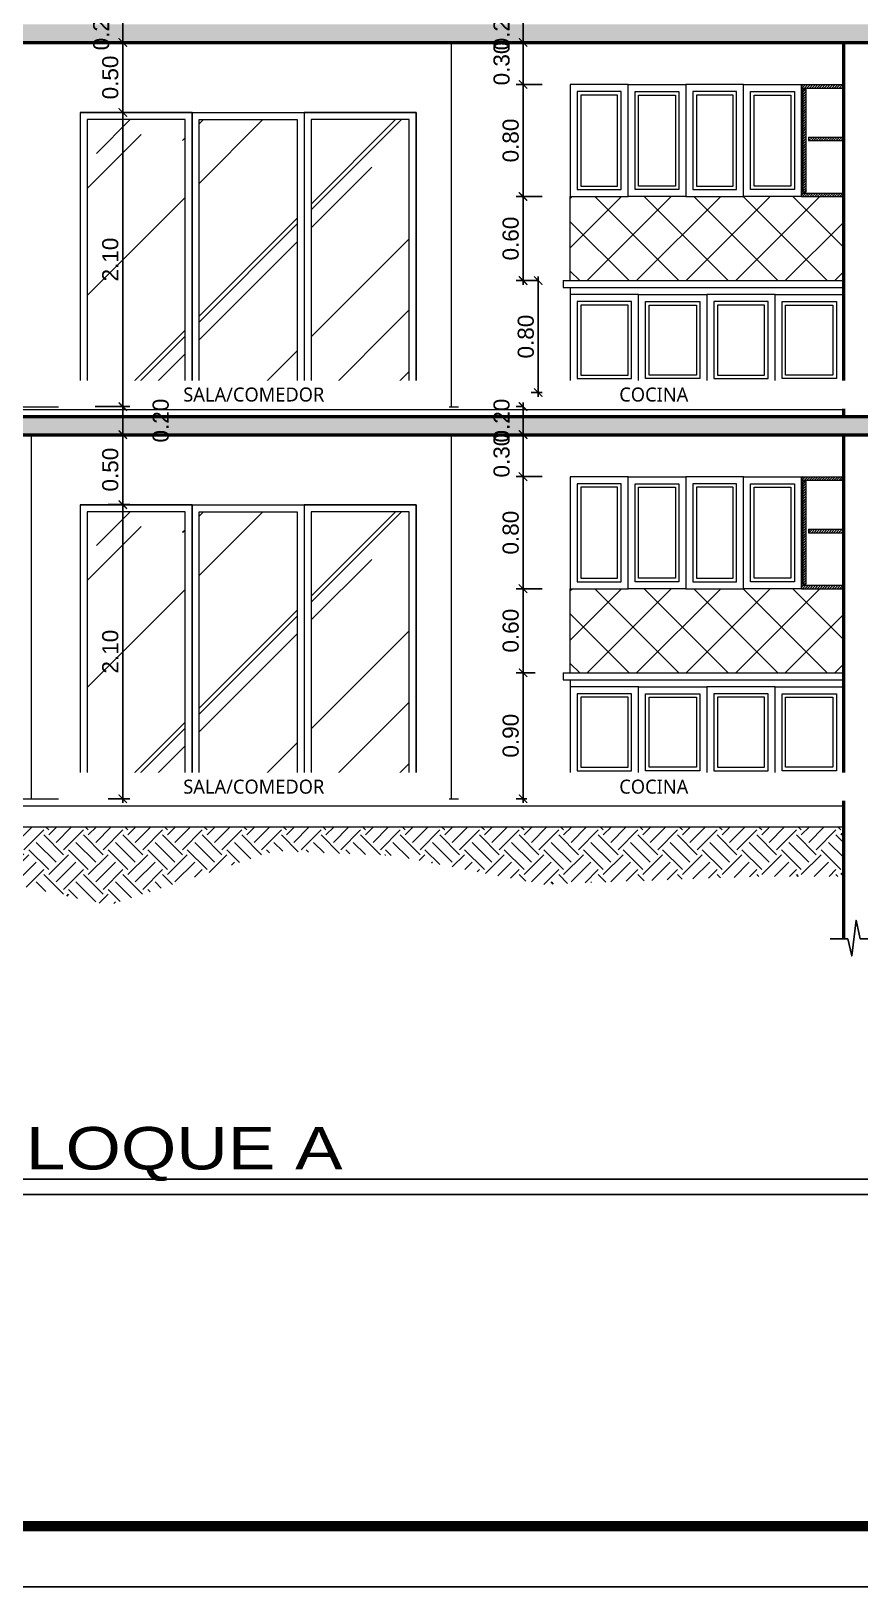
# Model space of a CAD drawing. Header units: feet. Extents: x -417 to 46, y -646 to -218.
# Drawn here: x -77.13 to -71.21, y -410.78 to -399.67 of the extents above; entities that cross this region are included whole.
import ezdxf

# ---------------------------------------------------------------- set-up
doc = ezdxf.new("R2010")
doc.units = ezdxf.units.FT
doc.header["$MEASUREMENT"] = 0
doc.layers.add('CRISTAL', color=7, linetype='Continuous', true_color=0x0061c2)
for name, color, linetype in [('DIM', 10, 'Continuous'), ('MARCO', 7, 'Continuous'), ('RELLENO', 8, 'Continuous'), ('textos', 7, 'Continuous'), ('TEXXT', 8, 'Continuous')]:
    doc.layers.add(name, color=color, linetype=linetype)
for name, color, linetype, lineweight in [('DIM-COTAS', 1, 'Continuous', 5), ('MB', 2, 'Continuous', 20), ('muros', 4, 'Continuous', 50), ('Piso', 8, 'Continuous', 9), ('PUERTA', 8, 'Continuous', 9), ('TXT', 2, 'Continuous', 9)]:
    doc.layers.add(name, color=color, linetype=linetype, lineweight=lineweight)
doc.styles.add('ads', font='trebuc.ttf', dxfattribs={"height": 0.14})
doc.styles.add('DAMIAN', font='arial.ttf', dxfattribs={"height": 0.12})
doc.styles.get("Standard").update_dxf_attribs({"font": 'arial.ttf', "height": 0.115})
doc.dimstyles.new('KEILY', dxfattribs={"dimtxt": 0.115, "dimasz": 0.06, "dimexe": 0.05, "dimexo": 0.2, "dimgap": 0.03, "dimtad": 1, "dimzin": 1, "dimdsep": 46, "dimtxsty": 'Standard', "dimblk": 'ARCHTICK', "dimcen": 2.5, "dimdle": 0.03, "dimclrd": 256, "dimclre": 256, "dimclrt": 7, "dimadec": 0, "dimazin": 0, "dimtfac": 1, "dimtmove": 2, "dimatfit": 3, "dimfxl": 0.2, "dimfxlon": 1, "dimtolj": 1, "dimtzin": 1, "dimarcsym": 0})
pattern_1 = [(45, (115.434665, -170.756062), (-0.00883883476, 0.00883883476), [])]
pattern_2 = [(45, (115.4347, -170.7561), (0.848528, 2.2627417), [15, -2, 5, -1]), (45, (116.0216, -169.462), (-1.647559, 0.233345), [3, -0.33, 6, -0.75]), (45, (115.1872, -169.8015), (3.2031937, 4.1507168), [8, -1.4, 4, -1])]
pattern_3 = [(45, (115.434665, -167.956062), (-0.00883883476, 0.00883883476), [])]
pattern_4 = [(45, (115.4347, -167.9561), (0.848528, 2.2627417), [15, -2, 5, -1]), (45, (116.0216, -166.662), (-1.647559, 0.233345), [3, -0.33, 6, -0.75]), (45, (115.1872, -167.0015), (3.2031937, 4.1507168), [8, -1.4, 4, -1])]

# ---------------------------------------------------------------- blocks, each defined once
blk = doc.blocks.new('_ArchTick')
at = {"layer": 'DIM-COTAS', "color": 0, "const_width": 0.15}
blk.add_lwpolyline([(-0.5, -0.5), (0.5, 0.5)], dxfattribs=at)
blk = doc.blocks.new('*D2638')
at = {"layer": 'Defpoints', "color": 0, "transparency": 16777216}
for p in [(-76.78, -403.051), (-76.475, -403.051), (-76.78, -405.151)]:
    blk.add_point(p, dxfattribs=at)
at = {"layer": 'DIM', "lineweight": -2, "transparency": 16777216}
for p, q in [((-76.475, -405.181), (-76.475, -403.021)), ((-76.58, -403.051), (-76.425, -403.051)), ((-76.58, -405.151), (-76.425, -405.151))]:
    blk.add_line(p, q, dxfattribs=at)
at = {"layer": 'DIM', "lineweight": -2, "transparency": 16777216, "xscale": 0.06, "yscale": 0.06, "zscale": 0.06}
for p, rotation in [((-76.475, -403.051), 90), ((-76.475, -405.151), 270)]:
    blk.add_blockref('_ArchTick', p, dxfattribs=dict(at, rotation=rotation))
at = {"layer": 'DIM', "color": 7, "transparency": 16777216, "insert": (-76.564, -404.101), "char_height": 0.115, "attachment_point": 5, "rotation": 90}
blk.add_mtext('\\A1;2.10', dxfattribs=at)
blk = doc.blocks.new('*D2639')
at = {"layer": 'Defpoints', "color": 0, "transparency": 16777216}
for p in [(-76.846, -402.551), (-76.475, -402.551), (-76.78, -403.051)]:
    blk.add_point(p, dxfattribs=at)
at = {"layer": 'DIM', "lineweight": -2, "transparency": 16777216}
for p, q in [((-76.646, -402.551), (-76.425, -402.551)), ((-76.475, -403.081), (-76.475, -402.521)), ((-76.58, -403.051), (-76.425, -403.051))]:
    blk.add_line(p, q, dxfattribs=at)
at = {"layer": 'DIM', "lineweight": -2, "transparency": 16777216, "xscale": 0.06, "yscale": 0.06, "zscale": 0.06}
for p, rotation in [((-76.475, -402.551), 90), ((-76.475, -403.051), 270)]:
    blk.add_blockref('_ArchTick', p, dxfattribs=dict(at, rotation=rotation))
at = {"layer": 'DIM', "color": 7, "transparency": 16777216, "insert": (-76.564, -402.801), "char_height": 0.115, "attachment_point": 5, "rotation": 90}
blk.add_mtext('\\A1;0.50', dxfattribs=at)
blk = doc.blocks.new('*D2640')
at = {"layer": 'Defpoints', "color": 0, "transparency": 16777216}
for p in [(-76.873, -402.351), (-76.475, -402.351), (-76.846, -402.551)]:
    blk.add_point(p, dxfattribs=at)
at = {"layer": 'DIM', "lineweight": -2, "transparency": 16777216}
for p, q in [((-76.673, -402.351), (-76.425, -402.351)), ((-76.475, -402.581), (-76.475, -402.321)), ((-76.646, -402.551), (-76.425, -402.551))]:
    blk.add_line(p, q, dxfattribs=at)
at = {"layer": 'DIM', "lineweight": -2, "transparency": 16777216, "xscale": 0.06, "yscale": 0.06, "zscale": 0.06}
for p, rotation in [((-76.475, -402.351), 90), ((-76.475, -402.551), 270)]:
    blk.add_blockref('_ArchTick', p, dxfattribs=dict(at, rotation=rotation))
at = {"layer": 'DIM', "color": 7, "transparency": 16777216, "insert": (-76.204, -402.451), "char_height": 0.115, "attachment_point": 5, "rotation": 90}
blk.add_mtext('\\A1;0.20', dxfattribs=at)
blk = doc.blocks.new('*D2641')
at = {"layer": 'Defpoints', "color": 0, "transparency": 16777216}
for p in [(-76.475, -400.251), (-75.98, -400.251), (-76.873, -402.351)]:
    blk.add_point(p, dxfattribs=at)
at = {"layer": 'DIM', "lineweight": -2, "transparency": 16777216}
for p, q in [((-76.475, -402.381), (-76.475, -400.221)), ((-76.275, -400.251), (-76.525, -400.251)), ((-76.673, -402.351), (-76.425, -402.351))]:
    blk.add_line(p, q, dxfattribs=at)
at = {"layer": 'DIM', "lineweight": -2, "transparency": 16777216, "xscale": 0.06, "yscale": 0.06, "zscale": 0.06}
for p, rotation in [((-76.475, -400.251), 90), ((-76.475, -402.351), 270)]:
    blk.add_blockref('_ArchTick', p, dxfattribs=dict(at, rotation=rotation))
at = {"layer": 'DIM', "color": 7, "transparency": 16777216, "insert": (-76.564, -401.301), "char_height": 0.115, "attachment_point": 5, "rotation": 90}
blk.add_mtext('\\A1;2.10', dxfattribs=at)
blk = doc.blocks.new('*D2642')
at = {"layer": 'Defpoints', "color": 0, "transparency": 16777216}
for p in [(-76.475, -399.751), (-76.221, -399.751), (-75.98, -400.251)]:
    blk.add_point(p, dxfattribs=at)
at = {"layer": 'DIM', "lineweight": -2, "transparency": 16777216}
for p, q in [((-76.421, -399.751), (-76.525, -399.751)), ((-76.475, -400.281), (-76.475, -399.721)), ((-76.275, -400.251), (-76.525, -400.251))]:
    blk.add_line(p, q, dxfattribs=at)
at = {"layer": 'DIM', "lineweight": -2, "transparency": 16777216, "xscale": 0.06, "yscale": 0.06, "zscale": 0.06}
for p, rotation in [((-76.475, -399.751), 90), ((-76.475, -400.251), 270)]:
    blk.add_blockref('_ArchTick', p, dxfattribs=dict(at, rotation=rotation))
at = {"layer": 'DIM', "color": 7, "transparency": 16777216, "insert": (-76.564, -400.001), "char_height": 0.115, "attachment_point": 5, "rotation": 90}
blk.add_mtext('\\A1;0.50', dxfattribs=at)
blk = doc.blocks.new('*D2653')
at = {"layer": 'Defpoints', "color": 0, "transparency": 16777216}
for p in [(-76.475, -399.551), (-76.252, -399.551), (-76.221, -399.751)]:
    blk.add_point(p, dxfattribs=at)
at = {"layer": 'DIM', "lineweight": -2, "transparency": 16777216}
for p, q in [((-76.452, -399.551), (-76.525, -399.551)), ((-76.475, -399.781), (-76.475, -399.521)), ((-76.421, -399.751), (-76.525, -399.751))]:
    blk.add_line(p, q, dxfattribs=at)
at = {"layer": 'DIM', "lineweight": -2, "transparency": 16777216, "xscale": 0.06, "yscale": 0.06, "zscale": 0.06}
for p, rotation in [((-76.475, -399.551), 90), ((-76.475, -399.751), 270)]:
    blk.add_blockref('_ArchTick', p, dxfattribs=dict(at, rotation=rotation))
at = {"layer": 'DIM', "color": 7, "transparency": 16777216, "insert": (-76.629, -399.651), "char_height": 0.115, "attachment_point": 5, "rotation": 90}
blk.add_mtext('\\A1;0.20', dxfattribs=at)
blk = doc.blocks.new('*D2661')
at = {"layer": 'Defpoints', "color": 0, "transparency": 16777216}
for p in [(-73.617, -404.251), (-73.33, -404.251), (-73.39, -405.151)]:
    blk.add_point(p, dxfattribs=at)
at = {"layer": 'DIM', "lineweight": -2, "transparency": 16777216}
for p, q in [((-73.617, -405.181), (-73.617, -404.221)), ((-73.53, -404.251), (-73.667, -404.251)), ((-73.59, -405.151), (-73.667, -405.151))]:
    blk.add_line(p, q, dxfattribs=at)
at = {"layer": 'DIM', "lineweight": -2, "transparency": 16777216, "xscale": 0.06, "yscale": 0.06, "zscale": 0.06}
for p, rotation in [((-73.617, -404.251), 90), ((-73.617, -405.151), 270)]:
    blk.add_blockref('_ArchTick', p, dxfattribs=dict(at, rotation=rotation))
at = {"layer": 'DIM', "color": 7, "transparency": 16777216, "insert": (-73.705, -404.701), "char_height": 0.115, "attachment_point": 5, "rotation": 90}
blk.add_mtext('\\A1;0.90', dxfattribs=at)
blk = doc.blocks.new('*D2662')
at = {"layer": 'Defpoints', "color": 0, "transparency": 16777216}
for p in [(-73.617, -403.651), (-73.28, -403.651), (-73.33, -404.251)]:
    blk.add_point(p, dxfattribs=at)
at = {"layer": 'DIM', "lineweight": -2, "transparency": 16777216}
for p, q in [((-73.48, -403.651), (-73.667, -403.651)), ((-73.617, -404.281), (-73.617, -403.621)), ((-73.53, -404.251), (-73.667, -404.251))]:
    blk.add_line(p, q, dxfattribs=at)
at = {"layer": 'DIM', "lineweight": -2, "transparency": 16777216, "xscale": 0.06, "yscale": 0.06, "zscale": 0.06}
for p, rotation in [((-73.617, -403.651), 90), ((-73.617, -404.251), 270)]:
    blk.add_blockref('_ArchTick', p, dxfattribs=dict(at, rotation=rotation))
at = {"layer": 'DIM', "color": 7, "transparency": 16777216, "insert": (-73.705, -403.951), "char_height": 0.115, "attachment_point": 5, "rotation": 90}
blk.add_mtext('\\A1;0.60', dxfattribs=at)
blk = doc.blocks.new('*D2663')
at = {"layer": 'Defpoints', "color": 0, "transparency": 16777216}
for p in [(-73.617, -402.851), (-73.28, -402.851), (-73.28, -403.651)]:
    blk.add_point(p, dxfattribs=at)
at = {"layer": 'DIM', "lineweight": -2, "transparency": 16777216}
for p, q in [((-73.48, -402.851), (-73.667, -402.851)), ((-73.617, -403.681), (-73.617, -402.821)), ((-73.48, -403.651), (-73.667, -403.651))]:
    blk.add_line(p, q, dxfattribs=at)
at = {"layer": 'DIM', "lineweight": -2, "transparency": 16777216, "xscale": 0.06, "yscale": 0.06, "zscale": 0.06}
for p, rotation in [((-73.617, -402.851), 90), ((-73.617, -403.651), 270)]:
    blk.add_blockref('_ArchTick', p, dxfattribs=dict(at, rotation=rotation))
at = {"layer": 'DIM', "color": 7, "transparency": 16777216, "insert": (-73.705, -403.251), "char_height": 0.115, "attachment_point": 5, "rotation": 90}
blk.add_mtext('\\A1;0.80', dxfattribs=at)
blk = doc.blocks.new('*D2664')
at = {"layer": 'Defpoints', "color": 0, "transparency": 16777216}
for p in [(-73.617, -402.551), (-73.469, -402.551), (-73.28, -402.851)]:
    blk.add_point(p, dxfattribs=at)
at = {"layer": 'DIM', "lineweight": -2, "transparency": 16777216}
for p, q in [((-73.617, -402.551), (-73.667, -402.551)), ((-73.617, -402.881), (-73.617, -402.521)), ((-73.48, -402.851), (-73.667, -402.851))]:
    blk.add_line(p, q, dxfattribs=at)
at = {"layer": 'DIM', "lineweight": -2, "transparency": 16777216, "xscale": 0.06, "yscale": 0.06, "zscale": 0.06}
for p, rotation in [((-73.617, -402.551), 90), ((-73.617, -402.851), 270)]:
    blk.add_blockref('_ArchTick', p, dxfattribs=dict(at, rotation=rotation))
at = {"layer": 'DIM', "color": 7, "transparency": 16777216, "insert": (-73.77, -402.701), "char_height": 0.115, "attachment_point": 5, "rotation": 90}
blk.add_mtext('\\A1;0.30', dxfattribs=at)
blk = doc.blocks.new('*D2665')
at = {"layer": 'Defpoints', "color": 0, "transparency": 16777216}
for p in [(-73.617, -402.351), (-73.438, -402.351), (-73.469, -402.551)]:
    blk.add_point(p, dxfattribs=at)
at = {"layer": 'DIM', "lineweight": -2, "transparency": 16777216}
for p, q in [((-73.617, -402.351), (-73.667, -402.351)), ((-73.617, -402.581), (-73.617, -402.321)), ((-73.617, -402.551), (-73.667, -402.551))]:
    blk.add_line(p, q, dxfattribs=at)
at = {"layer": 'DIM', "lineweight": -2, "transparency": 16777216, "xscale": 0.06, "yscale": 0.06, "zscale": 0.06}
for p, rotation in [((-73.617, -402.351), 90), ((-73.617, -402.551), 270)]:
    blk.add_blockref('_ArchTick', p, dxfattribs=dict(at, rotation=rotation))
at = {"layer": 'DIM', "color": 7, "transparency": 16777216, "insert": (-73.77, -402.451), "char_height": 0.115, "attachment_point": 5, "rotation": 90}
blk.add_mtext('\\A1;0.20', dxfattribs=at)
blk = doc.blocks.new('*D2666')
at = {"layer": 'Defpoints', "color": 0, "transparency": 16777216}
for p in [(-73.508, -401.451), (-73.33, -401.451), (-73.28, -402.251)]:
    blk.add_point(p, dxfattribs=at)
at = {"layer": 'DIM', "lineweight": -2, "transparency": 16777216}
for p, q in [((-73.508, -401.451), (-73.558, -401.451)), ((-73.508, -402.281), (-73.508, -401.421)), ((-73.48, -402.251), (-73.558, -402.251))]:
    blk.add_line(p, q, dxfattribs=at)
at = {"layer": 'DIM', "lineweight": -2, "transparency": 16777216, "xscale": 0.06, "yscale": 0.06, "zscale": 0.06}
for p, rotation in [((-73.508, -401.451), 90), ((-73.508, -402.251), 270)]:
    blk.add_blockref('_ArchTick', p, dxfattribs=dict(at, rotation=rotation))
at = {"layer": 'DIM', "color": 7, "transparency": 16777216, "insert": (-73.597, -401.851), "char_height": 0.115, "attachment_point": 5, "rotation": 90}
blk.add_mtext('\\A1;0.80', dxfattribs=at)
blk = doc.blocks.new('*D2667')
at = {"layer": 'Defpoints', "color": 0, "transparency": 16777216}
for p in [(-73.617, -400.851), (-73.28, -400.851), (-73.33, -401.451)]:
    blk.add_point(p, dxfattribs=at)
at = {"layer": 'DIM', "lineweight": -2, "transparency": 16777216}
for p, q in [((-73.48, -400.851), (-73.667, -400.851)), ((-73.617, -401.481), (-73.617, -400.821)), ((-73.53, -401.451), (-73.667, -401.451))]:
    blk.add_line(p, q, dxfattribs=at)
at = {"layer": 'DIM', "lineweight": -2, "transparency": 16777216, "xscale": 0.06, "yscale": 0.06, "zscale": 0.06}
for p, rotation in [((-73.617, -400.851), 90), ((-73.617, -401.451), 270)]:
    blk.add_blockref('_ArchTick', p, dxfattribs=dict(at, rotation=rotation))
at = {"layer": 'DIM', "color": 7, "transparency": 16777216, "insert": (-73.705, -401.151), "char_height": 0.115, "attachment_point": 5, "rotation": 90}
blk.add_mtext('\\A1;0.60', dxfattribs=at)
blk = doc.blocks.new('*D2668')
at = {"layer": 'Defpoints', "color": 0, "transparency": 16777216}
for p in [(-73.617, -400.051), (-73.28, -400.051), (-73.28, -400.851)]:
    blk.add_point(p, dxfattribs=at)
at = {"layer": 'DIM', "lineweight": -2, "transparency": 16777216}
for p, q in [((-73.617, -400.881), (-73.617, -400.021)), ((-73.48, -400.051), (-73.667, -400.051)), ((-73.48, -400.851), (-73.667, -400.851))]:
    blk.add_line(p, q, dxfattribs=at)
at = {"layer": 'DIM', "lineweight": -2, "transparency": 16777216, "xscale": 0.06, "yscale": 0.06, "zscale": 0.06}
for p, rotation in [((-73.617, -400.051), 90), ((-73.617, -400.851), 270)]:
    blk.add_blockref('_ArchTick', p, dxfattribs=dict(at, rotation=rotation))
at = {"layer": 'DIM', "color": 7, "transparency": 16777216, "insert": (-73.705, -400.451), "char_height": 0.115, "attachment_point": 5, "rotation": 90}
blk.add_mtext('\\A1;0.80', dxfattribs=at)
blk = doc.blocks.new('*D2669')
at = {"layer": 'Defpoints', "color": 0, "transparency": 16777216}
for p in [(-73.617, -399.751), (-73.37, -399.751), (-73.28, -400.051)]:
    blk.add_point(p, dxfattribs=at)
at = {"layer": 'DIM', "lineweight": -2, "transparency": 16777216}
for p, q in [((-73.57, -399.751), (-73.667, -399.751)), ((-73.617, -400.081), (-73.617, -399.721)), ((-73.48, -400.051), (-73.667, -400.051))]:
    blk.add_line(p, q, dxfattribs=at)
at = {"layer": 'DIM', "lineweight": -2, "transparency": 16777216, "xscale": 0.06, "yscale": 0.06, "zscale": 0.06}
for p, rotation in [((-73.617, -399.751), 90), ((-73.617, -400.051), 270)]:
    blk.add_blockref('_ArchTick', p, dxfattribs=dict(at, rotation=rotation))
at = {"layer": 'DIM', "color": 7, "transparency": 16777216, "insert": (-73.77, -399.901), "char_height": 0.115, "attachment_point": 5, "rotation": 90}
blk.add_mtext('\\A1;0.30', dxfattribs=at)
blk = doc.blocks.new('*D2670')
at = {"layer": 'Defpoints', "color": 0, "transparency": 16777216}
for p in [(-73.617, -399.551), (-73.28, -399.551), (-73.37, -399.751)]:
    blk.add_point(p, dxfattribs=at)
at = {"layer": 'DIM', "lineweight": -2, "transparency": 16777216}
for p, q in [((-73.48, -399.551), (-73.667, -399.551)), ((-73.617, -399.781), (-73.617, -399.521)), ((-73.57, -399.751), (-73.667, -399.751))]:
    blk.add_line(p, q, dxfattribs=at)
at = {"layer": 'DIM', "lineweight": -2, "transparency": 16777216, "xscale": 0.06, "yscale": 0.06, "zscale": 0.06}
for p, rotation in [((-73.617, -399.551), 90), ((-73.617, -399.751), 270)]:
    blk.add_blockref('_ArchTick', p, dxfattribs=dict(at, rotation=rotation))
at = {"layer": 'DIM', "color": 7, "transparency": 16777216, "insert": (-73.77, -399.651), "char_height": 0.115, "attachment_point": 5, "rotation": 90}
blk.add_mtext('\\A1;0.20', dxfattribs=at)

msp = doc.modelspace()

# ---------------------------------------------------------------- hatches: boundary and pattern name
at = {"layer": 'CRISTAL'}
h = msp.add_hatch(dxfattribs=at)
h.set_pattern_fill('AR-RROOF', color=256, angle=45)
h.set_pattern_definition(pattern_4)
h.paths.add_polyline_path([(-76.7297, -402.3015), (-76.0297, -402.3015), (-76.0297, -400.3015), (-76.7297, -400.3015)])
h = msp.add_hatch(dxfattribs=at)
h.set_pattern_fill('AR-RROOF', color=256, angle=45)
h.set_pattern_definition(pattern_4)
h.paths.add_polyline_path([(-75.2297, -402.3015), (-75.9297, -402.3015), (-75.9297, -400.3015), (-75.2297, -400.3015)])
h = msp.add_hatch(dxfattribs=at)
h.set_pattern_fill('AR-RROOF', color=256, angle=45)
h.set_pattern_definition(pattern_4)
h.paths.add_polyline_path([(-75.1297, -402.3015), (-74.4297, -402.3015), (-74.4297, -400.3015), (-75.1297, -400.3015)])
h = msp.add_hatch(dxfattribs=at)
h.set_pattern_fill('AR-RROOF', color=256, angle=45)
h.set_pattern_definition(pattern_2)
h.paths.add_polyline_path([(-76.7297, -405.1015), (-76.0297, -405.1015), (-76.0297, -403.1015), (-76.7297, -403.1015)])
h = msp.add_hatch(dxfattribs=at)
h.set_pattern_fill('AR-RROOF', color=256, angle=45)
h.set_pattern_definition(pattern_2)
h.paths.add_polyline_path([(-75.2297, -405.1015), (-75.9297, -405.1015), (-75.9297, -403.1015), (-75.2297, -403.1015)])
h = msp.add_hatch(dxfattribs=at)
h.set_pattern_fill('AR-RROOF', color=256, angle=45)
h.set_pattern_definition(pattern_2)
h.paths.add_polyline_path([(-75.1297, -405.1015), (-74.4297, -405.1015), (-74.4297, -403.1015), (-75.1297, -403.1015)])
at = {"layer": 'PUERTA'}
h = msp.add_hatch(dxfattribs=at)
h.set_pattern_fill('NET', color=256, scale=2, angle=45)
h.set_pattern_definition([(45, (115.43466, -167.95606), (-0.1767767, 0.1767767), []), (135, (115.43466, -167.95606), (-0.1767767, -0.1767767), [])])
h.paths.add_polyline_path([(-71.3297, -400.8515), (-71.6297, -400.8515), (-72.0422, -400.8515), (-72.4547, -400.8515), (-72.8672, -400.8515), (-73.2797, -400.8515), (-73.2797, -401.4515), (-71.3297, -401.4515)])
h = msp.add_hatch(dxfattribs=at)
h.set_pattern_fill('NET', color=256, scale=2, angle=45)
h.set_pattern_definition([(45, (115.43466, -170.75606), (-0.1767767, 0.1767767), []), (135, (115.43466, -170.75606), (-0.1767767, -0.1767767), [])])
h.paths.add_polyline_path([(-71.3297, -403.6515), (-71.6297, -403.6515), (-72.0422, -403.6515), (-72.4547, -403.6515), (-72.8672, -403.6515), (-73.2797, -403.6515), (-73.2797, -404.2515), (-71.3297, -404.2515)])
at = {"layer": 'RELLENO'}
h = msp.add_hatch(dxfattribs=at)
h.set_pattern_fill('AR-CONC', color=256, scale=0.05, angle=45)
h.set_pattern_definition([(95, (115.43466, -167.95606), (0.275776, 0.23140354), [0.0375, -0.4125]), (40, (115.43466, -167.95606), (-0.3149961, 0.21688407), [0.03, -0.33]), (145.45144, (115.45765, -167.93678), (-0.0392201, 0.4482876), [0.0318701, -0.35057106]), (91.1842, (115.36395, -167.88535), (0.4358467, 0.3188069), [0.05625, -0.61875]), (141.63564, (115.4003, -167.8588), (-0.01395, 0.6748558), [0.0478052, -0.5258569]), (36.18416, (115.36395, -167.88535), (-0.01395, 0.6748558), [0.045, -0.495]), (66, (115.417, -167.86767), (0.3533858, 0.06869124), [0.0375, -0.4125]), (11, (115.417, -167.86767), (-0.1703543, 0.3424042), [0.03, -0.33]), (116.45144, (115.44644, -167.86195), (0.1830315, 0.41109545), [0.0318701, -0.35057106]), (82.5, (115.43466, -167.95606), (-0.11339659, 0.12199491), [0, -0.326, 0, -0.335, 0, -0.33125]), (52.5, (115.43466, -167.95606), (-0.04643647, 0.23245472), [0, -0.191, 0, -0.3185, 0, -0.12625]), (12.5, (115.35582, -168.0349), (0.196709084, 0.18076038), [0, -0.125, 0, -0.39, 0, -0.5175]), (2.5, (115.32047, -168.07026), (0.170795, 0.2415799), [0, -0.1625, 0, -0.259, 0, -0.3675])])
h.paths.add_polyline_path([(-80.9797, -400.2515), (-81.1797, -400.2515), (-81.1797, -399.6215), (-64.0797, -399.6215), (-64.0797, -400.2515), (-64.2797, -400.2515), (-64.2797, -399.7515), (-66.7297, -399.7515), (-66.7297, -400.2515), (-66.9297, -400.2515), (-66.9297, -399.7515), (-78.3297, -399.7515), (-78.3297, -400.2615), (-78.5297, -400.2615), (-78.5297, -399.7515), (-80.9797, -399.7515)])
h = msp.add_hatch(dxfattribs=at)
h.set_pattern_fill('ANSI31', color=256, scale=0.1)
h.set_pattern_definition(pattern_3)
h.paths.add_polyline_path([(-71.3297, -400.0515), (-71.6297, -400.0515), (-71.6297, -400.0765), (-71.3297, -400.0765)])
h = msp.add_hatch(dxfattribs=at)
h.set_pattern_fill('ANSI31', color=256, scale=0.1)
h.set_pattern_definition(pattern_3)
h.paths.add_polyline_path([(-71.5947, -400.0865), (-71.6197, -400.0865), (-71.6197, -400.8165), (-71.5947, -400.8165)])
h = msp.add_hatch(dxfattribs=at)
h.set_pattern_fill('ANSI31', color=256, scale=0.1)
h.set_pattern_definition(pattern_3)
h.paths.add_polyline_path([(-71.3297, -400.4265), (-71.5797, -400.4265), (-71.5797, -400.4515), (-71.3297, -400.4515)])
h = msp.add_hatch(dxfattribs=at)
h.set_pattern_fill('ANSI31', color=256, scale=0.1)
h.set_pattern_definition(pattern_3)
h.paths.add_polyline_path([(-71.3297, -400.8265), (-71.6297, -400.8265), (-71.6297, -400.8515), (-71.3297, -400.8515)])
h = msp.add_hatch(dxfattribs=at)
h.set_pattern_fill('AR-CONC', color=256, scale=0.05, angle=45)
h.set_pattern_definition([(95, (115.43466, -170.75606), (0.275776, 0.23140354), [0.0375, -0.4125]), (40, (115.43466, -170.75606), (-0.3149961, 0.21688407), [0.03, -0.33]), (145.45144, (115.45765, -170.73678), (-0.0392201, 0.4482876), [0.0318701, -0.35057106]), (91.1842, (115.36395, -170.68535), (0.4358467, 0.3188069), [0.05625, -0.61875]), (141.63564, (115.4003, -170.6588), (-0.01395, 0.6748558), [0.0478052, -0.5258569]), (36.18416, (115.36395, -170.68535), (-0.01395, 0.6748558), [0.045, -0.495]), (66, (115.417, -170.66767), (0.3533858, 0.06869124), [0.0375, -0.4125]), (11, (115.417, -170.66767), (-0.1703543, 0.3424042), [0.03, -0.33]), (116.45144, (115.44644, -170.66195), (0.1830315, 0.41109545), [0.0318701, -0.35057106]), (82.5, (115.43466, -170.75606), (-0.11339659, 0.12199491), [0, -0.326, 0, -0.335, 0, -0.33125]), (52.5, (115.43466, -170.75606), (-0.04643647, 0.23245472), [0, -0.191, 0, -0.3185, 0, -0.12625]), (12.5, (115.35582, -170.8349), (0.196709084, 0.18076038), [0, -0.125, 0, -0.39, 0, -0.5175]), (2.5, (115.32047, -170.87026), (0.170795, 0.2415799), [0, -0.1625, 0, -0.259, 0, -0.3675])])
h.paths.add_polyline_path([(-80.9797, -403.0515), (-81.1797, -403.0515), (-81.1797, -402.4215), (-64.0797, -402.4215), (-64.0797, -403.0515), (-64.2797, -403.0515), (-64.2797, -402.5515), (-66.7297, -402.5515), (-66.7297, -403.0515), (-66.9297, -403.0515), (-66.9297, -402.5515), (-78.3297, -402.5515), (-78.3297, -403.0615), (-78.5297, -403.0615), (-78.5297, -402.5515), (-80.9797, -402.5515)])
h = msp.add_hatch(dxfattribs=at)
h.set_pattern_fill('ANSI31', color=256, scale=0.1)
h.set_pattern_definition(pattern_1)
h.paths.add_polyline_path([(-71.3297, -402.8515), (-71.6297, -402.8515), (-71.6297, -402.8765), (-71.3297, -402.8765)])
h = msp.add_hatch(dxfattribs=at)
h.set_pattern_fill('ANSI31', color=256, scale=0.1)
h.set_pattern_definition(pattern_1)
h.paths.add_polyline_path([(-71.5947, -402.8865), (-71.6197, -402.8865), (-71.6197, -403.6165), (-71.5947, -403.6165)])
h = msp.add_hatch(dxfattribs=at)
h.set_pattern_fill('ANSI31', color=256, scale=0.1)
h.set_pattern_definition(pattern_1)
h.paths.add_polyline_path([(-71.3297, -403.2265), (-71.5797, -403.2265), (-71.5797, -403.2515), (-71.3297, -403.2515)])
h = msp.add_hatch(dxfattribs=at)
h.set_pattern_fill('ANSI31', color=256, scale=0.1)
h.set_pattern_definition(pattern_1)
h.paths.add_polyline_path([(-71.3297, -403.6265), (-71.6297, -403.6265), (-71.6297, -403.6515), (-71.3297, -403.6515)])
h = msp.add_hatch(dxfattribs=at)
h.set_pattern_fill('EARTH', color=256, scale=0.8, angle=45)
h.set_pattern_definition([(45, (115.43466, -170.75606), (3e-17, 0.28284271), [0.2, -0.2]), (45, (115.38163, -170.70303), (3e-17, 0.28284271), [0.2, -0.2]), (45, (115.3286, -170.65), (3e-17, 0.28284271), [0.2, -0.2]), (135, (115.3286, -170.61464), (-0.28284271, 6e-17), [0.2, -0.2]), (135, (115.38163, -170.5616), (-0.28284271, 6e-17), [0.2, -0.2]), (135, (115.43466, -170.50857), (-0.28284271, 6e-17), [0.2, -0.2])])
h.paths.add_polyline_path([(-78.3297, -405.3515), (-78.3297, -405.8198), (-77.935, -405.6143), (-76.5754, -405.9111), (-75.3872, -405.5229), (-74.5418, -405.5572), (-73.4793, -405.7627), (-71.9255, -405.7056), (-71.3297, -405.7056), (-71.3297, -405.3515)])

# ---------------------------------------------------------------- linework, layer by layer
msp.add_lwpolyline([(-71.4246, -406.1515), (-71.2989, -406.1515), (-71.2705, -406.2735), (-71.2386, -406.0182), (-71.2091, -406.1515), (-71.0827, -406.1515)])
for p in [(-72.7922, -402.2515), (-72.3047, -402.2515), (-71.8172, -402.2515), (-72.7922, -405.0515), (-72.3047, -405.0515), (-71.8172, -405.0515)]:
    msp.add_point(p)
at = {"layer": 'MARCO'}
msp.add_lwpolyline([(-112.2526, -368.7786), (-47.7526, -368.7786), (-47.7526, -410.7786), (-112.2526, -410.7786)], close=True, dxfattribs=at)
at = {"layer": 'MARCO', "const_width": 0.075}
msp.add_lwpolyline([(-54.925, -369.2126), (-111.8185, -369.2126), (-111.8185, -410.3446), (-54.925, -410.3446)], close=True, dxfattribs=at)
at = {"layer": 'MB'}
for p, q in [((-74.1297, -399.7515), (-74.1297, -402.3515)), ((-71.6297, -400.0515), (-71.3297, -400.0515)), ((-71.6297, -400.8515), (-71.6297, -400.0515)), ((-71.6297, -400.0765), (-71.3297, -400.0765)), ((-71.5797, -400.4265), (-71.3297, -400.4265)), ((-71.5797, -400.4265), (-71.5797, -400.4515)), ((-71.5797, -400.4515), (-71.3297, -400.4515)), ((-71.6297, -400.8265), (-71.3297, -400.8265)), ((-71.6297, -400.8515), (-71.3297, -400.8515)), ((-73.3297, -401.4515), (-71.3297, -401.4515)), ((-73.3297, -401.4515), (-73.3297, -401.5015)), ((-73.3297, -401.5015), (-71.3297, -401.5015)), ((-73.2797, -401.5015), (-73.2797, -402.3515)), ((-73.2797, -402.2515), (-71.3297, -402.2515)), ((-77.1297, -402.5515), (-77.1297, -405.1515)), ((-74.1297, -402.5515), (-74.1297, -405.1515)), ((-71.6297, -402.8515), (-71.3297, -402.8515)), ((-71.6297, -403.6515), (-71.6297, -402.8515)), ((-71.6297, -402.8765), (-71.3297, -402.8765)), ((-71.5797, -403.2265), (-71.3297, -403.2265)), ((-71.5797, -403.2265), (-71.5797, -403.2515)), ((-71.5797, -403.2515), (-71.3297, -403.2515)), ((-71.6297, -403.6265), (-71.3297, -403.6265)), ((-71.6297, -403.6515), (-71.3297, -403.6515)), ((-73.3297, -404.2515), (-71.3297, -404.2515)), ((-73.3297, -404.2515), (-73.3297, -404.3015)), ((-73.3297, -404.3015), (-71.3297, -404.3015)), ((-73.2797, -404.3015), (-73.2797, -405.1515)), ((-73.2797, -405.0515), (-71.3297, -405.0515)), ((-80.9797, -405.1515), (-71.3297, -405.1515)), ((-78.3297, -405.2015), (-71.3297, -405.2015)), ((-78.3297, -405.3515), (-71.3297, -405.3515))]:
    msp.add_line(p, q, dxfattribs=at)
for points in [[(-71.6197, -400.8165), (-71.5947, -400.8165), (-71.5947, -400.0865), (-71.6197, -400.0865)], [(-71.6197, -403.6165), (-71.5947, -403.6165), (-71.5947, -402.8865), (-71.6197, -402.8865)]]:
    msp.add_lwpolyline(points, close=True, dxfattribs=at)
at = {"layer": 'muros'}
for p, q in [((-78.3297, -399.7515), (-66.9297, -399.7515)), ((-71.3297, -399.7515), (-71.3297, -402.4215)), ((-81.1797, -402.4215), (-64.0797, -402.4215)), ((-78.3297, -402.5515), (-66.9297, -402.5515)), ((-71.3297, -402.5515), (-71.3297, -406.1515))]:
    msp.add_line(p, q, dxfattribs=at)
at = {"layer": 'Piso'}
for p, q in [((-80.9797, -402.3515), (-71.3297, -402.3515)), ((-80.9797, -402.3715), (-71.3297, -402.3715))]:
    msp.add_line(p, q, dxfattribs=at)
at = {"layer": 'PUERTA'}
for p, q in [((-76.7797, -400.2515), (-76.7797, -402.3515)), ((-76.7797, -400.2515), (-74.3797, -400.2515)), ((-75.9797, -400.2515), (-75.9797, -402.3515)), ((-75.1797, -400.2515), (-75.1797, -402.3515)), ((-74.3797, -400.2515), (-74.3797, -402.3515)), ((-73.2797, -401.4515), (-73.2797, -400.8515)), ((-76.7797, -403.0515), (-76.7797, -405.1515)), ((-76.7797, -403.0515), (-74.3797, -403.0515)), ((-75.9797, -403.0515), (-75.9797, -405.1515)), ((-75.1797, -403.0515), (-75.1797, -405.1515)), ((-74.3797, -403.0515), (-74.3797, -405.1515)), ((-73.2797, -404.2515), (-73.2797, -403.6515))]:
    msp.add_line(p, q, dxfattribs=at)
for points in [[(-73.2797, -400.8515), (-72.8672, -400.8515), (-72.8672, -400.0515), (-73.2797, -400.0515)], [(-73.2297, -400.8015), (-72.9172, -400.8015), (-72.9172, -400.1015), (-73.2297, -400.1015)], [(-73.2047, -400.7765), (-72.9422, -400.7765), (-72.9422, -400.1265), (-73.2047, -400.1265)], [(-72.4547, -400.8515), (-72.8672, -400.8515), (-72.8672, -400.0515), (-72.4547, -400.0515)], [(-72.5047, -400.8015), (-72.8172, -400.8015), (-72.8172, -400.1015), (-72.5047, -400.1015)], [(-72.5297, -400.7765), (-72.7922, -400.7765), (-72.7922, -400.1265), (-72.5297, -400.1265)], [(-72.4547, -400.8515), (-72.0422, -400.8515), (-72.0422, -400.0515), (-72.4547, -400.0515)], [(-72.4047, -400.8015), (-72.0922, -400.8015), (-72.0922, -400.1015), (-72.4047, -400.1015)], [(-72.3797, -400.7765), (-72.1172, -400.7765), (-72.1172, -400.1265), (-72.3797, -400.1265)], [(-71.6297, -400.8515), (-72.0422, -400.8515), (-72.0422, -400.0515), (-71.6297, -400.0515)], [(-71.6797, -400.8015), (-71.9922, -400.8015), (-71.9922, -400.1015), (-71.6797, -400.1015)], [(-71.7047, -400.7765), (-71.9672, -400.7765), (-71.9672, -400.1265), (-71.7047, -400.1265)], [(-76.7797, -402.3515), (-75.9797, -402.3515), (-75.9797, -400.2515), (-76.7797, -400.2515)], [(-76.7297, -402.3015), (-76.0297, -402.3015), (-76.0297, -400.3015), (-76.7297, -400.3015)], [(-75.1797, -402.3515), (-75.9797, -402.3515), (-75.9797, -400.2515), (-75.1797, -400.2515)], [(-75.2297, -402.3015), (-75.9297, -402.3015), (-75.9297, -400.3015), (-75.2297, -400.3015)], [(-75.1797, -402.3515), (-74.3797, -402.3515), (-74.3797, -400.2515), (-75.1797, -400.2515)], [(-75.1297, -402.3015), (-74.4297, -402.3015), (-74.4297, -400.3015), (-75.1297, -400.3015)], [(-73.2797, -402.2015), (-72.7922, -402.2015), (-72.7922, -401.5515), (-73.2797, -401.5515)], [(-72.3047, -402.2015), (-72.7922, -402.2015), (-72.7922, -401.5515), (-72.3047, -401.5515)], [(-72.3047, -402.2015), (-71.8172, -402.2015), (-71.8172, -401.5515), (-72.3047, -401.5515)], [(-71.3297, -402.2015), (-71.8172, -402.2015), (-71.8172, -401.5515), (-71.3297, -401.5515)], [(-73.2297, -402.1515), (-72.8422, -402.1515), (-72.8422, -401.6015), (-73.2297, -401.6015)], [(-73.2047, -402.1265), (-72.8672, -402.1265), (-72.8672, -401.6265), (-73.2047, -401.6265)], [(-72.3547, -402.1515), (-72.7422, -402.1515), (-72.7422, -401.6015), (-72.3547, -401.6015)], [(-72.3797, -402.1265), (-72.7172, -402.1265), (-72.7172, -401.6265), (-72.3797, -401.6265)], [(-72.2547, -402.1515), (-71.8672, -402.1515), (-71.8672, -401.6015), (-72.2547, -401.6015)], [(-72.2297, -402.1265), (-71.8922, -402.1265), (-71.8922, -401.6265), (-72.2297, -401.6265)], [(-71.3797, -402.1515), (-71.7672, -402.1515), (-71.7672, -401.6015), (-71.3797, -401.6015)], [(-71.4047, -402.1265), (-71.7422, -402.1265), (-71.7422, -401.6265), (-71.4047, -401.6265)], [(-73.2797, -403.6515), (-72.8672, -403.6515), (-72.8672, -402.8515), (-73.2797, -402.8515)], [(-73.2297, -403.6015), (-72.9172, -403.6015), (-72.9172, -402.9015), (-73.2297, -402.9015)], [(-72.4547, -403.6515), (-72.8672, -403.6515), (-72.8672, -402.8515), (-72.4547, -402.8515)], [(-72.5047, -403.6015), (-72.8172, -403.6015), (-72.8172, -402.9015), (-72.5047, -402.9015)], [(-72.4547, -403.6515), (-72.0422, -403.6515), (-72.0422, -402.8515), (-72.4547, -402.8515)], [(-72.4047, -403.6015), (-72.0922, -403.6015), (-72.0922, -402.9015), (-72.4047, -402.9015)], [(-71.6297, -403.6515), (-72.0422, -403.6515), (-72.0422, -402.8515), (-71.6297, -402.8515)], [(-71.6797, -403.6015), (-71.9922, -403.6015), (-71.9922, -402.9015), (-71.6797, -402.9015)], [(-73.2047, -403.5765), (-72.9422, -403.5765), (-72.9422, -402.9265), (-73.2047, -402.9265)], [(-72.5297, -403.5765), (-72.7922, -403.5765), (-72.7922, -402.9265), (-72.5297, -402.9265)], [(-72.3797, -403.5765), (-72.1172, -403.5765), (-72.1172, -402.9265), (-72.3797, -402.9265)], [(-71.7047, -403.5765), (-71.9672, -403.5765), (-71.9672, -402.9265), (-71.7047, -402.9265)], [(-76.7797, -405.1515), (-75.9797, -405.1515), (-75.9797, -403.0515), (-76.7797, -403.0515)], [(-76.7297, -405.1015), (-76.0297, -405.1015), (-76.0297, -403.1015), (-76.7297, -403.1015)], [(-75.1797, -405.1515), (-75.9797, -405.1515), (-75.9797, -403.0515), (-75.1797, -403.0515)], [(-75.2297, -405.1015), (-75.9297, -405.1015), (-75.9297, -403.1015), (-75.2297, -403.1015)], [(-75.1797, -405.1515), (-74.3797, -405.1515), (-74.3797, -403.0515), (-75.1797, -403.0515)], [(-75.1297, -405.1015), (-74.4297, -405.1015), (-74.4297, -403.1015), (-75.1297, -403.1015)], [(-73.2797, -405.0015), (-72.7922, -405.0015), (-72.7922, -404.3515), (-73.2797, -404.3515)], [(-72.3047, -405.0015), (-72.7922, -405.0015), (-72.7922, -404.3515), (-72.3047, -404.3515)], [(-72.3047, -405.0015), (-71.8172, -405.0015), (-71.8172, -404.3515), (-72.3047, -404.3515)], [(-71.3297, -405.0015), (-71.8172, -405.0015), (-71.8172, -404.3515), (-71.3297, -404.3515)], [(-73.2297, -404.9515), (-72.8422, -404.9515), (-72.8422, -404.4015), (-73.2297, -404.4015)], [(-73.2047, -404.9265), (-72.8672, -404.9265), (-72.8672, -404.4265), (-73.2047, -404.4265)], [(-72.3547, -404.9515), (-72.7422, -404.9515), (-72.7422, -404.4015), (-72.3547, -404.4015)], [(-72.3797, -404.9265), (-72.7172, -404.9265), (-72.7172, -404.4265), (-72.3797, -404.4265)], [(-72.2547, -404.9515), (-71.8672, -404.9515), (-71.8672, -404.4015), (-72.2547, -404.4015)], [(-72.2297, -404.9265), (-71.8922, -404.9265), (-71.8922, -404.4265), (-72.2297, -404.4265)], [(-71.3797, -404.9515), (-71.7672, -404.9515), (-71.7672, -404.4015), (-71.3797, -404.4015)], [(-71.4047, -404.9265), (-71.7422, -404.9265), (-71.7422, -404.4265), (-71.4047, -404.4265)]]:
    msp.add_lwpolyline(points, close=True, dxfattribs=at)
at = {"layer": 'TEXXT', "color": 4}
msp.add_line((-81.3095, -407.8672), (-71.1344, -407.8672), dxfattribs=at)
at = {"layer": 'TEXXT', "color": 3}
msp.add_line((-81.3095, -407.9763), (-71.0107, -407.9763), dxfattribs=at)

# ---------------------------------------------------------------- texts
at = {"layer": 'textos', "color": 7, "style": 'DAMIAN', "width": 1.2}
msp.add_text('SECCION B-B`, BLOQUE A', height=0.303465, dxfattribs=at).set_placement((-81.2651, -407.7982))

# ---------------------------------------------------------------- dimensions: what is measured, and where the dimension line sits
at = {"layer": 'DIM'}
for base, p1, p2, picture, middle in [((-76.4751, -399.5515), (-76.2212, -399.7515), (-76.2522, -399.5515), '*D2653', (-76.6288, -399.6515)), ((-73.6166, -399.5515), (-73.3696, -399.7515), (-73.2797, -399.5515), '*D2670', (-73.7704, -399.6515)), ((-76.4751, -399.7515), (-75.9797, -400.2515), (-76.2212, -399.7515), '*D2642', (-76.5638, -400.0015)), ((-73.6166, -399.7515), (-73.2797, -400.0515), (-73.3696, -399.7515), '*D2669', (-73.7704, -399.9015)), ((-73.6166, -400.0515), (-73.2797, -400.8515), (-73.2797, -400.0515), '*D2668', (-73.7054, -400.4515)), ((-73.6166, -400.8515), (-73.3297, -401.4515), (-73.2797, -400.8515), '*D2667', (-73.7054, -401.1515)), ((-76.4751, -402.5515), (-76.7797, -403.0515), (-76.8456, -402.5515), '*D2639', (-76.5638, -402.8015)), ((-73.6166, -402.5515), (-73.2797, -402.8515), (-73.4691, -402.5515), '*D2664', (-73.7704, -402.7015)), ((-73.6166, -402.8515), (-73.2797, -403.6515), (-73.2797, -402.8515), '*D2663', (-73.7054, -403.2515)), ((-73.6166, -403.6515), (-73.3297, -404.2515), (-73.2797, -403.6515), '*D2662', (-73.7054, -403.9515))]:
    dim = msp.add_linear_dim(base=base, p1=p1, p2=p2, angle=90, dimstyle='KEILY', dxfattribs=at)
    dim.commit()
    dim.dimension.update_dxf_attribs({"geometry": picture, "text_midpoint": middle})

# ---------------------------------------------------------------- next in the draw order: texts
at = {"layer": 'TXT', "char_height": 0.1, "width": 2.688, "attachment_point": 2, "style": 'ads', "bg_fill": 2}
for s, insert in [('SALA/COMEDOR', (-75.5397, -402.2147)), ('COCINA', (-72.6835, -402.2147)), ('SALA/COMEDOR', (-75.5397, -405.0147)), ('COCINA', (-72.6835, -405.0147))]:
    msp.add_mtext(s, dxfattribs=dict(at, insert=insert))

# ---------------------------------------------------------------- next in the draw order: dimensions: what is measured, and where the dimension line sits
at = {"layer": 'DIM'}
for base, p1, p2, picture, middle in [((-76.4751, -400.2515), (-76.8734, -402.3515), (-75.9797, -400.2515), '*D2641', (-76.5638, -401.3015)), ((-73.5083, -401.4515), (-73.2797, -402.2515), (-73.3297, -401.4515), '*D2666', (-73.597, -401.8515)), ((-76.4751, -402.3515), (-76.8456, -402.5515), (-76.8734, -402.3515), '*D2640', (-76.204, -402.4515)), ((-73.6166, -402.3515), (-73.4691, -402.5515), (-73.438, -402.3515), '*D2665', (-73.7704, -402.4515)), ((-76.4751, -403.0515), (-76.7797, -405.1515), (-76.7797, -403.0515), '*D2638', (-76.5638, -404.1015)), ((-73.6166, -404.2515), (-73.3898, -405.1515), (-73.3297, -404.2515), '*D2661', (-73.7054, -404.7015))]:
    dim = msp.add_linear_dim(base=base, p1=p1, p2=p2, angle=90, dimstyle='KEILY', dxfattribs=at)
    dim.commit()
    dim.dimension.update_dxf_attribs({"geometry": picture, "text_midpoint": middle})

doc.saveas('drawing.dxf')
